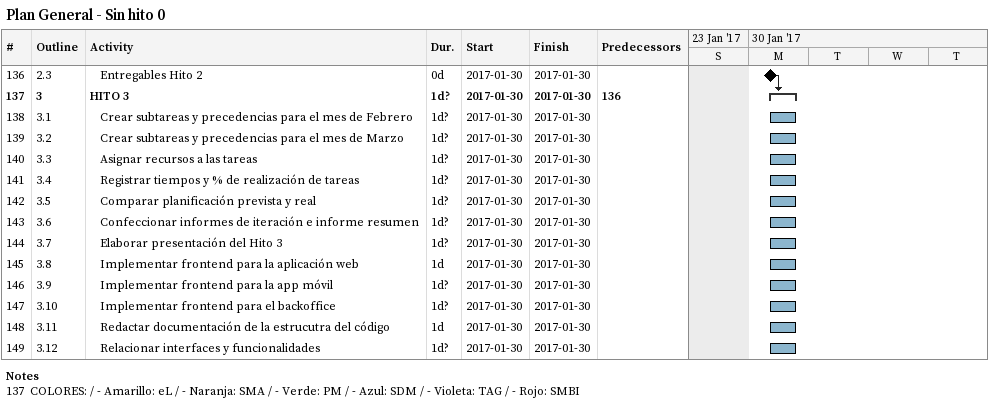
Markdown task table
Plan General - Sin hito 0

| ID | WBS | Task | Duration | Start | Finish | Predecessors |
|---|---|---|---|---|---|---|
| 136 | 2.3 | Entregables Hito 2 | 0d | 2017-01-30 | 2017-01-30 |  |
| 137 | 3 | **HITO 3** | 1d? | 2017-01-30 | 2017-01-30 | 136 |
| 138 | 3.1 | Crear subtareas y precedencias para el mes de Febrero | 1d? | 2017-01-30 | 2017-01-30 |  |
| 139 | 3.2 | Crear subtareas y precedencias para el mes de Marzo | 1d? | 2017-01-30 | 2017-01-30 |  |
| 140 | 3.3 | Asignar recursos a las tareas | 1d? | 2017-01-30 | 2017-01-30 |  |
| 141 | 3.4 | Registrar tiempos y % de realización de tareas | 1d? | 2017-01-30 | 2017-01-30 |  |
| 142 | 3.5 | Comparar planificación prevista y real | 1d? | 2017-01-30 | 2017-01-30 |  |
| 143 | 3.6 | Confeccionar informes de iteración e informe resumen | 1d? | 2017-01-30 | 2017-01-30 |  |
| 144 | 3.7 | Elaborar presentación del Hito 3 | 1d? | 2017-01-30 | 2017-01-30 |  |
| 145 | 3.8 | Implementar frontend para la aplicación web | 1d | 2017-01-30 | 2017-01-30 |  |
| 146 | 3.9 | Implementar frontend para la app móvil | 1d? | 2017-01-30 | 2017-01-30 |  |
| 147 | 3.10 | Implementar frontend para el backoffice | 1d? | 2017-01-30 | 2017-01-30 |  |
| 148 | 3.11 | Redactar documentación de la estrucutra del código | 1d | 2017-01-30 | 2017-01-30 |  |
| 149 | 3.12 | Relacionar interfaces y funcionalidades | 1d? | 2017-01-30 | 2017-01-30 |  |

Notes
- 137: COLORES: / - Amarillo: eL / - Naranja: SMA / - Verde: PM / - Azul: SDM / - Violeta: TAG / - Rojo: SMBI
